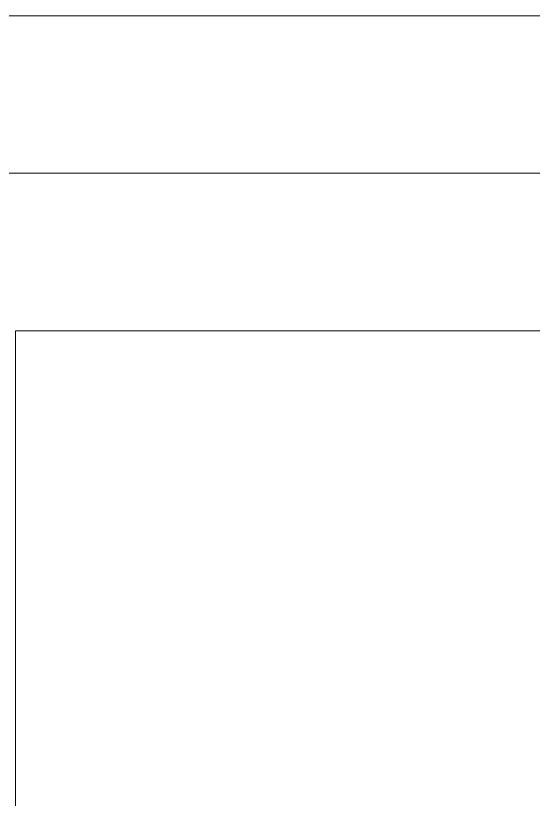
# Model space of a CAD drawing. Header units: metres. Extents: x 149 to 429, y -3 to 162.
# Drawn here: x 344.064 to 344.475, y 102.843 to 103.464 of the extents above; entities that cross this region are included whole.
import ezdxf

# ---------------------------------------------------------------- set-up
doc = ezdxf.new("R2010")
doc.units = ezdxf.units.M
doc.layers.add('1053_ARQ_BASE_MATADOURO_dwg', color=7, linetype='Continuous', lineweight=5, true_color=0x767676)
doc.layers.add('A-VISTA01', color=7, linetype='Continuous', lineweight=20)
doc.layers.add('A-VISTA04', color=7, linetype='Continuous', lineweight=5)

# ---------------------------------------------------------------- blocks, each defined once
blk = doc.blocks.new('1053_ARQ_BASE_MATADOURO_dwg_arq geral tgov-4039641-TÉRREO 1_20 - Dependente 2')
at = {"layer": 'A-VISTA01', "color": 253, "true_color": 0xaaaaaa, "flags": 128}
for points in [[(-2.55039, 20.02815), (-2.55039, 20.27815), (-2.30039, 20.27815), (0.19961, 20.27815), (0.44961, 20.27815), (2.94961, 20.27815), (3.19961, 20.27815), (7.19961, 20.27815), (7.44961, 20.27815), (8.72961, 20.27815)], [(8.72961, 20.02815), (7.44961, 20.02815), (7.44961, 16.02815), (7.44961, 20.02815)]]:
    blk.add_lwpolyline(points, dxfattribs=at)
at = {"layer": 'A-VISTA04', "color": 253, "true_color": 0xaaaaaa}
blk.add_line((8.72961, 20.15315), (7.42461, 20.15315), dxfattribs=at)
blk = doc.blocks.new('1053_ARQ_BASE_MATADOURO_dwg-3625622-TÉRREO 1_20 - Dependente 2')
blk.add_blockref('1053_ARQ_BASE_MATADOURO_dwg_arq geral tgov-4039641-TÉRREO 1_20 - Dependente 2', (130.20979, 83.18603))

msp = doc.modelspace()

# ---------------------------------------------------------------- block references
at = {"layer": '1053_ARQ_BASE_MATADOURO_dwg', "color": 253, "true_color": 0xaaaaaa}
msp.add_blockref('1053_ARQ_BASE_MATADOURO_dwg-3625622-TÉRREO 1_20 - Dependente 2', (206.40504, 0), dxfattribs=at)

doc.saveas('drawing.dxf')
